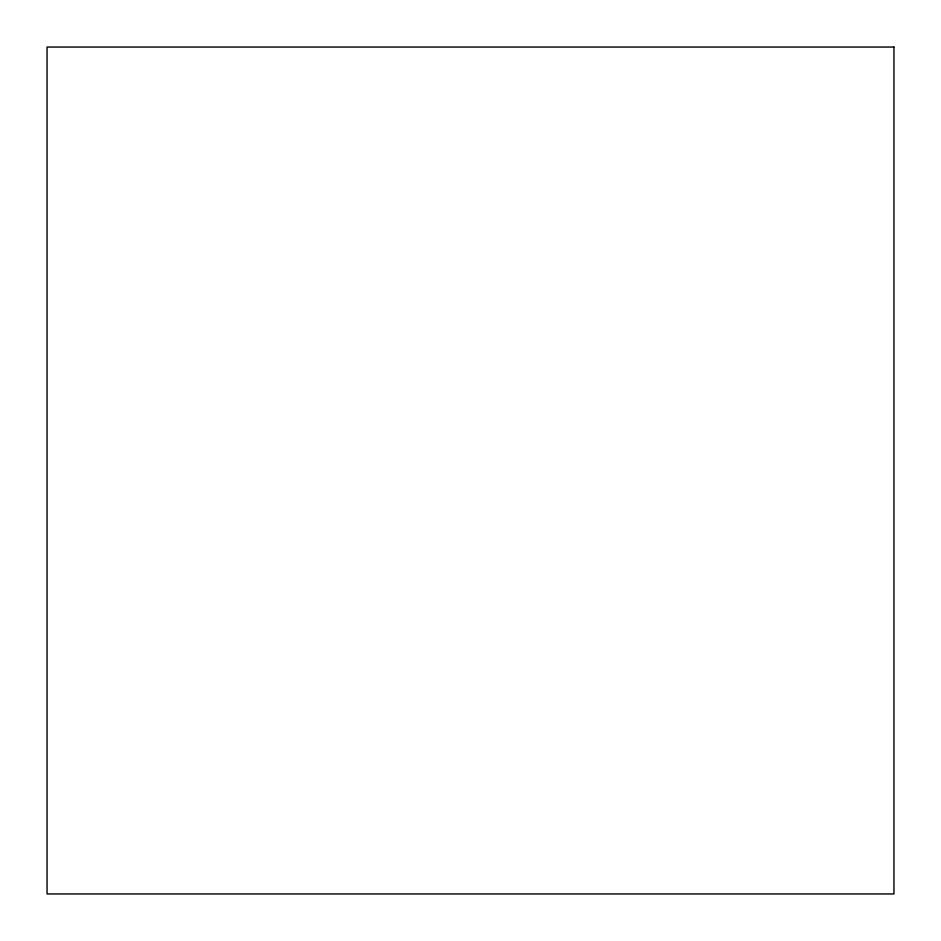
<?xml version="1.0" encoding="UTF-8"?>
<svg xmlns="http://www.w3.org/2000/svg" width="941" height="941" viewBox="0 0 941 941"><rect width="100%" height="100%" fill="white"/><g stroke="black" fill="none" stroke-linecap="round" stroke-linejoin="round"><path stroke-width="1.41" d="M893.95 47.05L47.05 47.05L47.05 893.95L893.95 893.95L893.95 47.05"/></g></svg>
